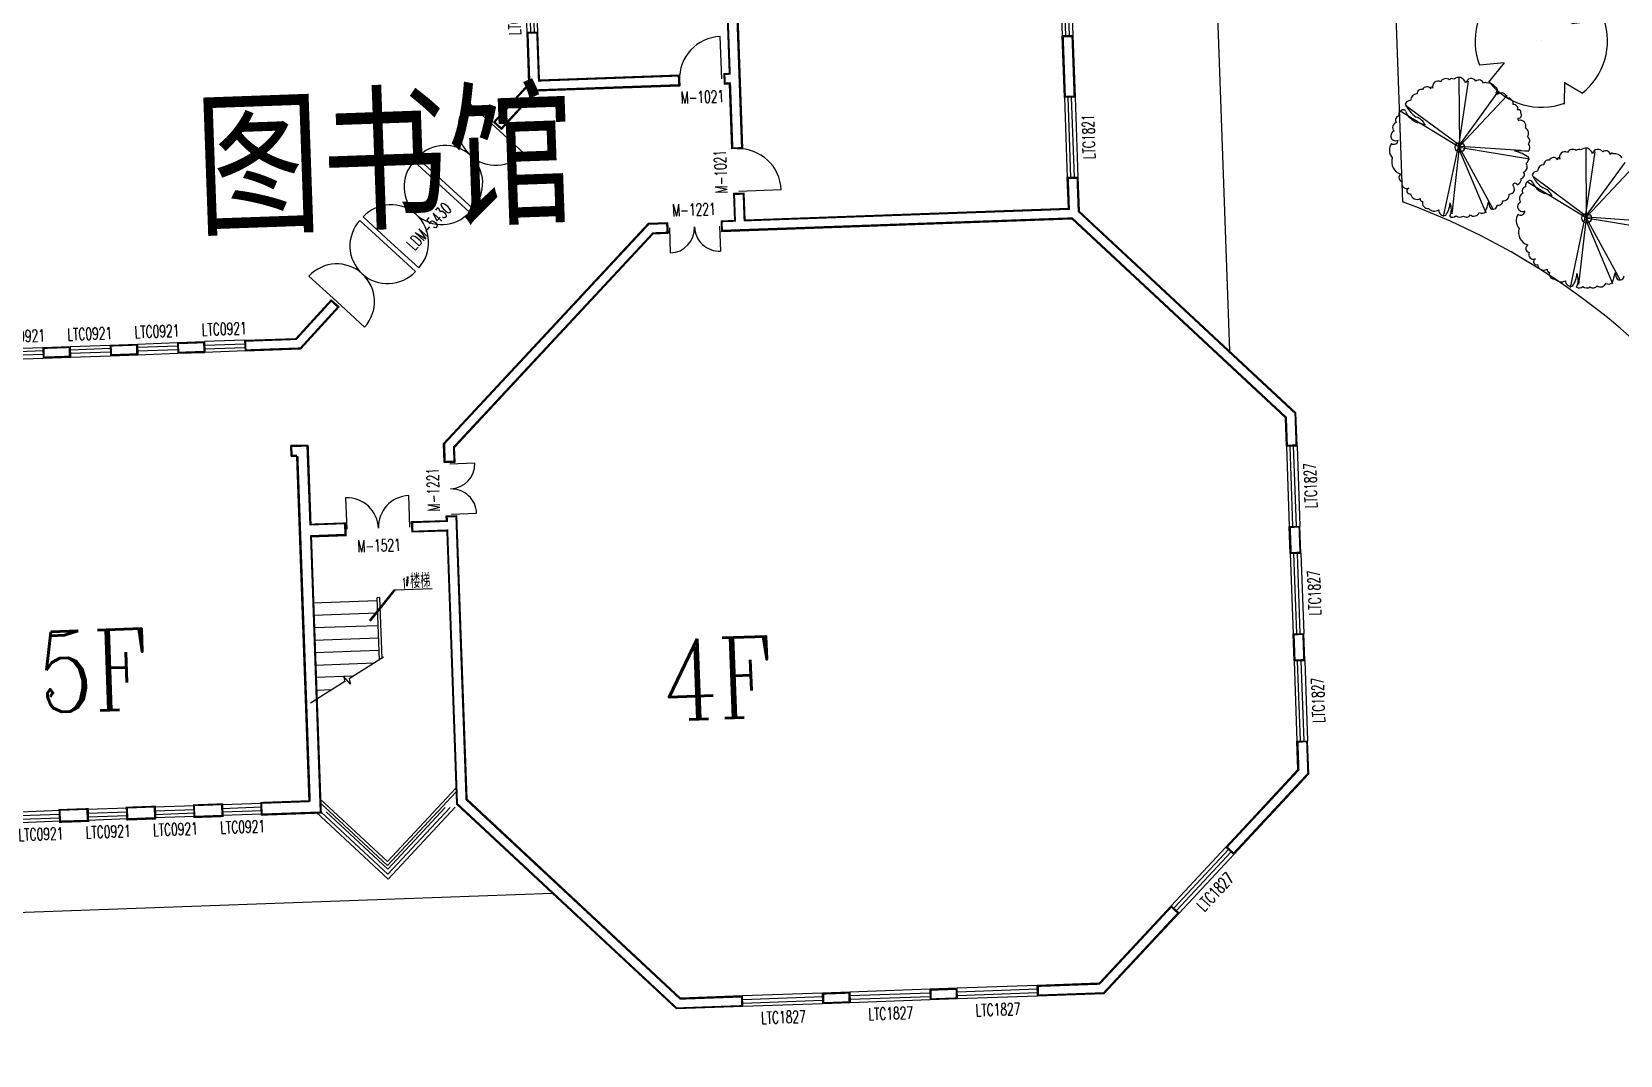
# Model space of a CAD drawing. Header units: millimetres. Extents: x 468001845 to 468595845, y 3387484553 to 3388325553.
# Drawn here: x 468386506 to 468422154, y 3387954367 to 3387977331 of the extents above; entities that cross this region are included whole.
import ezdxf
from ezdxf.enums import TextEntityAlignment as Align

# ---------------------------------------------------------------- set-up
doc = ezdxf.new("R2010")
doc.units = ezdxf.units.MM
doc.linetypes.add('10', pattern=[1, 0.5, 0.5])
for name, color, linetype in [('N-ROAD', 4, 'Continuous'), ('PUB_TEXT', 7, 'Continuous'), ('PUB_WALL', 255, 'Continuous'), ('STAIR', 121, 'Continuous'), ('TEXT', 7, 'Continuous'), ('TREE', 114, 'Continuous'), ('WALL', 7, 'Continuous'), ('WINDOW', 4, 'Continuous'), ('WINDOW_TEXT', 7, 'Continuous'), ('树', 104, 'Continuous'), ('花灌木', 223, 'Continuous')]:
    doc.layers.add(name, color=color, linetype=linetype)
doc.styles.add('_HZTXT', font='txt.shx', dxfattribs={"width": 0.7, "bigfont": 'HZTXT.shx'})
doc.styles.add('_TXT', font='SIMPLEX.shx', dxfattribs={"width": 0.6})
doc.styles.add('HZ1', font='COMPLEX', dxfattribs={"width": 0.7, "bigfont": 'FS64F'})
doc.styles.add('SIMPLEX', font='SIMPLEX.SHX')
doc.styles.add('WG', font='STXIHEI.TTF', dxfattribs={"width": 0.8})

# ---------------------------------------------------------------- blocks, each defined once
blk = doc.blocks.new('A$C7A7F17D7')
at = {"layer": '树'}
for p, q in [((1064, 2275), (959, 2872)), ((1064, 2275), (580, 2669)), ((2684, 2357), (2182, 1846)), ((2182, 1846), (2905, 1914)), ((1483, 1480), (1483, 1480)), ((1483, 1480), (1483, 1480)), ((629, 1019), (80, 984)), ((629, 1019), (268, 599)), ((1974, 535), (1948, 42)), ((1970, 527), (2362, 274))]:
    blk.add_line(p, q, dxfattribs=at)
for start, end in [(36.13, 110.6248), (127.1476, 199.4587), (306.0239, 16.955), (215.8357, 288.3017)]:
    blk.add_arc((1483, 1480), 1487, start, end, dxfattribs=at)
blk = doc.blocks.new('_WBLK')
for p, q in [((-0.5, 0.5), (0.5, 0.5)), ((0.5, 0.167), (-0.5, 0.167)), ((0.5, -0.167), (-0.5, -0.167)), ((-0.5, -0.5), (0.5, -0.5))]:
    blk.add_line(p, q)
at = {"layer": 'WINDOW_TEXT', "style": 'SIMPLEX', "flags": 9}
blk.add_attdef('A', text='', height=1, dxfattribs=at).set_placement((0, 1.5), align=Align.MIDDLE)
blk = doc.blocks.new('_A4ZYR')
for p, q in [((-0.49, 0), (-0.49, 0.1567)), ((-0.1767, 0), (-0.1767, 0.1567)), ((-0.1567, 0), (-0.1567, 0.1567)), ((0.1567, 0), (0.1567, 0.1567)), ((0.1767, 0), (0.1767, 0.1567)), ((0.49, 0), (0.49, 0.1567)), ((-0.49, 0), (-0.49, -0.1567)), ((-0.1767, 0), (-0.1767, -0.1567)), ((-0.1567, 0), (-0.1567, -0.1567)), ((0.1567, 0), (0.1567, -0.1567)), ((0.1767, 0), (0.1767, -0.1567)), ((0.49, 0), (0.49, -0.1567))]:
    blk.add_line(p, q)
for centre, start, end in [((-0.49, 0), 0, 90), ((-0.1767, 0), 90, 180), ((-0.1567, 0), 0, 90), ((0.1567, 0), 90, 180), ((0.1767, 0), 0, 90), ((0.49, 0), 90, 180), ((-0.49, 0), 270, 0), ((-0.1767, 0), 180, 270), ((-0.1567, 0), 270, 0), ((0.1567, 0), 180, 270), ((0.1767, 0), 270, 0), ((0.49, 0), 180, 270)]:
    blk.add_arc(centre, 0.1567, start, end)
blk = doc.blocks.new('_DBLK1')
for p, q in [((-0.47, 0), (-0.47, -0.47)), ((0.47, 0), (0.47, -0.47))]:
    blk.add_line(p, q)
for centre, start, end in [((-0.47, 0), 270, 0), ((0.47, 0), 180, 270)]:
    blk.add_arc(centre, 0.47, start, end)
at = {"layer": 'WINDOW_TEXT', "style": 'SIMPLEX', "flags": 9}
blk.add_attdef('A', text='', height=1, dxfattribs=at).set_placement((0, 1.5), align=Align.MIDDLE)
blk = doc.blocks.new('A$C53345F7C')
blk.add_line((0, 0), (825, 0))
at = {"layer": 'PUB_TEXT'}
for s, height, style, width, p in [('楼梯', 323.8, '_HZTXT', 0.7, (339, 23)), ('1', 240, '_TXT', 0.525, (151, 23))]:
    blk.add_text(s, height=height, dxfattribs=dict(at, style=style, width=width)).set_placement(p)
at = {"layer": 'PUB_TEXT', "style": '_TXT', "width": 0.525}
blk.add_text('#', height=144, dxfattribs=at).set_placement((235, 263), align=Align.TOP_LEFT)
blk = doc.blocks.new('_DBLK')
blk.add_line((-0.45, 0), (-0.45, -0.95))
blk.add_arc((-0.45, 0), 0.95, 270, 0)
at = {"layer": 'WINDOW_TEXT', "style": 'SIMPLEX', "flags": 9}
blk.add_attdef('A', text='', height=1, dxfattribs=at).set_placement((0, 1.5), align=Align.MIDDLE)
blk = doc.blocks.new('A$C71E140F5')
at = {"layer": 'PUB_WALL'}
for points in [[(26187, 21122, 35, 35, 0), (26067, 21122, 35, 35, 0), (26067, 21327, 35, 35, 0), (26187, 21327, 35, 35, 0), (26187, 29122, 35, 35, 0), (21892, 29122, 35, 35, 0), (21892, 27872, 35, 35, 0), (21687, 27872, 35, 35, 0), (21687, 29122, 35, 35, 0), (21457, 29122, 35, 35, 0), (21457, 29327, 35, 35, 0), (26187, 29327, 35, 35, 0), (26187, 29467, 35, 35, 0), (26392, 29467, 35, 35, 0), (26392, 19662, 35, 35, 0), (26187, 19662, 35, 35, 0)], [(25032, 21327, 35, 35, 0), (25032, 21122, 35, 35, 0), (21833, 21122, 35, 35, 0), (21017, 20292, 35, 35, 0), (20871, 20436, 35, 35, 0), (21687, 21267, 35, 35, 0), (21687, 22407, 35, 35, 0), (21892, 22407, 35, 35, 0), (21892, 21327, 35, 35, 0)], [(33892, 20552, 35, 35, 0), (33687, 20552, 35, 35, 0), (33687, 21897, 35, 35, 0), (33892, 21897, 35, 35, 0)], [(33687, 18717, 35, 35, 0), (33687, 18027, 35, 35, 0), (26392, 18027, 35, 35, 0), (26392, 18627, 35, 35, 0), (26187, 18627, 35, 35, 0), (26187, 18027, 35, 35, 0), (25887, 18027, 35, 35, 0), (25887, 17822, 35, 35, 0), (33747, 17822, 35, 35, 0), (38387, 13182, 35, 35, 0), (38387, 12552, 35, 35, 0), (38592, 12552, 35, 35, 0), (38592, 13267, 35, 35, 0), (33892, 17967, 35, 35, 0), (33892, 18717, 35, 35, 0)], [(19692, 13182, 35, 35, 0), (19692, 12862, 35, 35, 0), (19487, 12862, 35, 35, 0), (19487, 13267, 35, 35, 0), (24247, 18027, 35, 35, 0), (24652, 18027, 35, 35, 0), (24652, 17822, 35, 35, 0), (24332, 17822, 35, 35, 0)], [(16333, 15522, 35, 35, 0), (15107, 15522, 35, 35, 0), (15107, 15727, 35, 35, 0), (16247, 15727, 35, 35, 0), (17063, 16558, 35, 35, 0), (17209, 16415, 35, 35, 0)], [(10577, 15727, 35, 35, 0), (11152, 15727, 35, 35, 0), (11152, 15522, 35, 35, 0), (10577, 15522, 35, 35, 0)], [(12087, 15727, 35, 35, 0), (12662, 15727, 35, 35, 0), (12662, 15522, 35, 35, 0), (12087, 15522, 35, 35, 0)], [(14172, 15522, 35, 35, 0), (13597, 15522, 35, 35, 0), (13597, 15727, 35, 35, 0), (14172, 15727, 35, 35, 0)], [(18707, 11527, 35, 35, 0), (18707, 11322, 35, 35, 0), (19487, 11322, 35, 35, 0), (19487, 5182, 35, 35, 0), (24247, 422, 35, 35, 0), (25712, 422, 35, 35, 0), (25712, 627, 35, 35, 0), (24332, 627, 35, 35, 0), (19692, 5267, 35, 35, 0), (19692, 11627, 35, 35, 0), (19487, 11627, 35, 35, 0), (19487, 11527, 35, 35, 0)], [(38387, 10717, 35, 35, 0), (38387, 10142, 35, 35, 0), (38592, 10142, 35, 35, 0), (38592, 10717, 35, 35, 0)], [(38387, 7732, 35, 35, 0), (38387, 8307, 35, 35, 0), (38592, 8307, 35, 35, 0), (38592, 7732, 35, 35, 0)], [(36861, 3451, 35, 35, 0), (36716, 3596, 35, 35, 0), (38387, 5267, 35, 35, 0), (38387, 5897, 35, 35, 0), (38592, 5897, 35, 35, 0), (38592, 5182, 35, 35, 0)], [(10557, 5087, 35, 35, 0), (11202, 5087, 35, 35, 0), (11202, 5362, 35, 35, 0), (10557, 5362, 35, 35, 0)], [(12067, 5087, 35, 35, 0), (12712, 5087, 35, 35, 0), (12712, 5362, 35, 35, 0), (12067, 5362, 35, 35, 0)], [(14222, 5087, 35, 35, 0), (13577, 5087, 35, 35, 0), (13577, 5362, 35, 35, 0), (14222, 5362, 35, 35, 0)], [(35419, 2299, 35, 35, 0), (35564, 2154, 35, 35, 0), (33832, 422, 35, 35, 0), (32367, 422, 35, 35, 0), (32367, 627, 35, 35, 0), (33748, 627, 35, 35, 0)], [(27547, 627, 35, 35, 0), (28122, 627, 35, 35, 0), (28122, 422, 35, 35, 0), (27547, 422, 35, 35, 0)], [(29957, 422, 35, 35, 0), (30532, 422, 35, 35, 0), (30532, 627, 35, 35, 0), (29957, 627, 35, 35, 0)]]:
    blk.add_lwpolyline(points, format="xyseb", close=True, dxfattribs=at)
for points in [[(16427, 13345, 35, 35, 0), (16427, 11562, 35, 35, 0), (17207, 11562, 35, 35, 0), (17207, 11287, 35, 35, 0), (16427, 11287, 35, 35, 0), (16427, 5087, 35, 35, 0), (15087, 5087, 35, 35, 0), (15087, 5362, 35, 35, 0), (16170, 5362, 35, 35, 0)], [(16410, 13327, 35, 35, 0), (16040, 13327, 35, 35, 0)], [(16057, 13345, 35, 35, 0), (16057, 13122, 35, 35, 0), (16170, 13122, 35, 35, 0)], [(16187, 5345, 35, 35, 0), (16187, 13105, 35, 35, 0)], [(18256, 10039, 35, 35, 0), (17665, 9359, 35, 35, 0)]]:
    blk.add_lwpolyline(points, format="xyseb", dxfattribs=at)
at = {"layer": 'STAIR'}
for p, q in [((16410, 9805), (17850, 9805)), ((16410, 9805), (16410, 7635)), ((17910, 9865), (17850, 9865)), ((17850, 9865), (17850, 8466)), ((17910, 9865), (17910, 8501)), ((16410, 9525), (17850, 9525)), ((16410, 9245), (17850, 9245)), ((16410, 8965), (17850, 8965)), ((16410, 8685), (17850, 8685)), ((16410, 8405), (17743, 8405)), ((17953, 8526), (17165, 8071)), ((17061, 8011), (16273, 7556)), ((17258, 8125), (16410, 8125)), ((16410, 7845), (16773, 7845)), ((17036, 8135), (17061, 8011)), ((17190, 7947), (17036, 8135)), ((17165, 8071), (17190, 7947)), ((17875, 3939), (16410, 5405)), ((19470, 5534), (17875, 3939)), ((19470, 5449), (17875, 3855)), ((17875, 3855), (16410, 5320))]:
    blk.add_line(p, q, dxfattribs=at)
at = {"layer": 'WALL'}
for p, q in [((26410, 29485), (26410, 19645)), ((26170, 29105), (26170, 21345)), ((21670, 22425), (21910, 22425)), ((21670, 21274), (21670, 22425)), ((21910, 21345), (21910, 22425)), ((33910, 21915), (33670, 21915)), ((33670, 20535), (33670, 21915)), ((33910, 21915), (33910, 20535)), ((20846, 20436), (21670, 21274)), ((21018, 20267), (21840, 21105)), ((21840, 21105), (25050, 21105)), ((21910, 21345), (25050, 21345)), ((25050, 21345), (25050, 21105)), ((26050, 21345), (26170, 21345)), ((26050, 21345), (26050, 21105)), ((26050, 21105), (26170, 21105)), ((26170, 19645), (26170, 21105)), ((20846, 20436), (21018, 20267)), ((33910, 20535), (33670, 20535)), ((26410, 19645), (26170, 19645)), ((26410, 18645), (26170, 18645)), ((26170, 18645), (26170, 18045)), ((26410, 18045), (26410, 18645)), ((33910, 18735), (33670, 18735)), ((33670, 18045), (33670, 18735)), ((33910, 18735), (33910, 17974)), ((19470, 13274), (24240, 18045)), ((24240, 18045), (24670, 18045)), ((24670, 18045), (24670, 17805)), ((25870, 18045), (25870, 17805)), ((25870, 18045), (26170, 18045)), ((26410, 18045), (33670, 18045)), ((33910, 17974), (38610, 13274)), ((19710, 13175), (24339, 17805)), ((24339, 17805), (24670, 17805)), ((25870, 17805), (33740, 17805)), ((33740, 17805), (38370, 13175)), ((16239, 15745), (17063, 16583)), ((16340, 15505), (17234, 16415)), ((17063, 16583), (17234, 16415)), ((10560, 15745), (10560, 15505)), ((10560, 15745), (11170, 15745)), ((11170, 15745), (11170, 15505)), ((12070, 15745), (12070, 15505)), ((12070, 15745), (12680, 15745)), ((12680, 15745), (12680, 15505)), ((13580, 15745), (13580, 15505)), ((13580, 15745), (14190, 15745)), ((14190, 15745), (14190, 15505)), ((15090, 15745), (15090, 15505)), ((15090, 15745), (16239, 15745)), ((10560, 15505), (11170, 15505)), ((12070, 15505), (12680, 15505)), ((13580, 15505), (14190, 15505)), ((15090, 15505), (16340, 15505)), ((16410, 13345), (16040, 13345)), ((16040, 13105), (16040, 13345)), ((16410, 11545), (16410, 13345)), ((19470, 12845), (19470, 13274)), ((38610, 12535), (38610, 13274)), ((16040, 13105), (16170, 13105)), ((16170, 5345), (16170, 13105)), ((19470, 12845), (19710, 12845)), ((19710, 12845), (19710, 13175)), ((38370, 12535), (38370, 13175)), ((38370, 12535), (38610, 12535)), ((17190, 11545), (16410, 11545)), ((17190, 11305), (17190, 11545)), ((18690, 11545), (19470, 11545)), ((18690, 11305), (18690, 11545)), ((19470, 11645), (19710, 11645)), ((19470, 11545), (19470, 11645)), ((19710, 5274), (19710, 11645)), ((16410, 11305), (16410, 5105)), ((17190, 11305), (16410, 11305)), ((19470, 11305), (18690, 11305)), ((19470, 11305), (19470, 5175)), ((38370, 10735), (38610, 10735)), ((38370, 10125), (38370, 10735)), ((38610, 10125), (38610, 10735)), ((18269, 10027), (17678, 9348)), ((38370, 10125), (38610, 10125)), ((38370, 7715), (38370, 8325)), ((38370, 8325), (38610, 8325)), ((38610, 7715), (38610, 8325)), ((38370, 7715), (38610, 7715)), ((38370, 5274), (38370, 5915)), ((38370, 5915), (38610, 5915)), ((38610, 5175), (38610, 5915)), ((10575, 5105), (10575, 5345)), ((11185, 5345), (10575, 5345)), ((11185, 5105), (10575, 5105)), ((11185, 5105), (11185, 5345)), ((12085, 5105), (12085, 5345)), ((12695, 5345), (12085, 5345)), ((12695, 5105), (12085, 5105)), ((12695, 5105), (12695, 5345)), ((14205, 5345), (13595, 5345)), ((13595, 5105), (13595, 5345)), ((14205, 5105), (13595, 5105)), ((14205, 5105), (14205, 5345)), ((16170, 5345), (15105, 5345)), ((15105, 5105), (15105, 5345)), ((16410, 5105), (15105, 5105)), ((24240, 405), (19470, 5175)), ((24339, 645), (19710, 5274)), ((38370, 5274), (36691, 3596)), ((38610, 5175), (36861, 3426)), ((36691, 3596), (36861, 3426)), ((35419, 2323), (33740, 645)), ((35588, 2154), (33840, 405)), ((35419, 2323), (35588, 2154)), ((25730, 405), (24240, 405)), ((25730, 645), (24339, 645)), ((25730, 405), (25730, 645)), ((27530, 405), (27530, 645)), ((28140, 645), (27530, 645)), ((28140, 405), (27530, 405)), ((28140, 645), (28140, 405)), ((30550, 645), (29940, 645)), ((29940, 645), (29940, 405)), ((30550, 405), (29940, 405)), ((30550, 405), (30550, 645)), ((33740, 645), (32350, 645)), ((32350, 405), (32350, 645)), ((33840, 405), (32350, 405))]:
    blk.add_line(p, q, dxfattribs=at)
at = {"layer": 'WINDOW'}
for p, q in [((17875, 3543), (16314, 5105)), ((17875, 3657), (16427, 5105)), ((17875, 3770), (16540, 5105)), ((19436, 5105), (17875, 3543)), ((19323, 5105), (17875, 3657)), ((19210, 5105), (17875, 3770))]:
    blk.add_line(p, q, dxfattribs=at)
at = {"layer": 'WALL'}
blk.add_blockref('A$C53345F7C', (18269, 10027), dxfattribs=at)
at = {"layer": 'WINDOW'}
ref = blk.add_blockref('_WBLK', (33790, 22815), dxfattribs=dict(at, xscale=1800, yscale=239.9999999999709, zscale=1800, rotation=270))
ref.add_attrib('A', 'LTC1821', dxfattribs={"layer": 'WINDOW_TEXT', "height": 270, "rotation": 90, "style": '_TXT', "width": 0.65, "flags": 8}).set_placement((34180, 22815), align=Align.MIDDLE)
ref = blk.add_blockref('_WBLK', (21790, 22875), dxfattribs=dict(at, xscale=900, yscale=240.0000000000072, zscale=900, rotation=90))
ref.add_attrib('A', 'LTC0921', dxfattribs={"layer": 'WINDOW_TEXT', "height": 270, "rotation": 90, "style": '_TXT', "width": 0.65, "flags": 8}).set_placement((21400, 22875), align=Align.MIDDLE)
ref = blk.add_blockref('_DBLK', (25550, 21225), dxfattribs=dict(at, xscale=1000, yscale=1000, zscale=1000, rotation=180))
ref.add_attrib('A', 'M-1021', dxfattribs={"layer": 'WINDOW_TEXT', "height": 270, "style": '_TXT', "width": 0.65, "flags": 8}).set_placement((25550, 20835), align=Align.MIDDLE)
ref = blk.add_blockref('_A4ZYR', (19040, 18425), dxfattribs=dict(at, xscale=5400, yscale=5400, zscale=5400, rotation=45.51616423))
ref.add_attrib('A', 'LDM-5430', dxfattribs={"layer": 'WINDOW_TEXT', "height": 270, "rotation": 45.5162, "style": '_TXT', "width": 0.65, "flags": 8}).set_placement((19318, 18152), align=Align.MIDDLE)
ref = blk.add_blockref('_WBLK', (33790, 19635), dxfattribs=dict(at, xscale=1800, yscale=239.9999999999709, zscale=1800, rotation=270))
ref.add_attrib('A', 'LTC1821', dxfattribs={"layer": 'WINDOW_TEXT', "height": 270, "rotation": 90, "style": '_TXT', "width": 0.65, "flags": 8}).set_placement((34180, 19635), align=Align.MIDDLE)
ref = blk.add_blockref('_DBLK', (26290, 19145), dxfattribs=dict(at, xscale=-1000, yscale=-1000, zscale=1000, rotation=270))
ref.add_attrib('A', 'M-1021', dxfattribs={"layer": 'WINDOW_TEXT', "height": 270, "rotation": 90, "style": '_TXT', "width": 0.65, "flags": 8}).set_placement((25900, 19145), align=Align.MIDDLE)
ref = blk.add_blockref('_DBLK1', (25270, 17925), dxfattribs=dict(at, xscale=1200, yscale=1200, zscale=1200))
ref.add_attrib('A', 'M-1221', dxfattribs={"layer": 'WINDOW_TEXT', "height": 270, "style": '_TXT', "width": 0.65, "flags": 8}).set_placement((25270, 18315), align=Align.MIDDLE)
ref = blk.add_blockref('_WBLK', (10110, 15625), dxfattribs=dict(at, xscale=900, yscale=239.9999999999999, zscale=900))
ref.add_attrib('A', 'LTC0921', dxfattribs={"layer": 'WINDOW_TEXT', "height": 270, "style": '_TXT', "width": 0.65, "flags": 8}).set_placement((10110, 16015), align=Align.MIDDLE)
ref = blk.add_blockref('_WBLK', (11620, 15625), dxfattribs=dict(at, xscale=900, yscale=239.9999999999709, zscale=900))
ref.add_attrib('A', 'LTC0921', dxfattribs={"layer": 'WINDOW_TEXT', "height": 270, "style": '_TXT', "width": 0.65, "flags": 8}).set_placement((11620, 16015), align=Align.MIDDLE)
ref = blk.add_blockref('_WBLK', (13130, 15625), dxfattribs=dict(at, xscale=900, yscale=240.0000000000291, zscale=900))
ref.add_attrib('A', 'LTC0921', dxfattribs={"layer": 'WINDOW_TEXT', "height": 270, "style": '_TXT', "width": 0.65, "flags": 8}).set_placement((13130, 16015), align=Align.MIDDLE)
ref = blk.add_blockref('_WBLK', (14640, 15625), dxfattribs=dict(at, xscale=900, yscale=240.0000000000291, zscale=900, rotation=180))
ref.add_attrib('A', 'LTC0921', dxfattribs={"layer": 'WINDOW_TEXT', "height": 270, "style": '_TXT', "width": 0.65, "flags": 8}).set_placement((14640, 16015), align=Align.MIDDLE)
ref = blk.add_blockref('_DBLK1', (19590, 12245), dxfattribs=dict(at, xscale=1200, yscale=1200, zscale=1200, rotation=90))
ref.add_attrib('A', 'M-1221', dxfattribs={"layer": 'WINDOW_TEXT', "height": 270, "rotation": 90, "style": '_TXT', "width": 0.65, "flags": 8}).set_placement((19200, 12245), align=Align.MIDDLE)
ref = blk.add_blockref('_WBLK', (38490, 11635), dxfattribs=dict(at, xscale=1800, yscale=239.9999999999418, zscale=1800, rotation=270))
ref.add_attrib('A', 'LTC1827', dxfattribs={"layer": 'WINDOW_TEXT', "height": 270, "rotation": 90, "style": '_TXT', "width": 0.65, "flags": 8}).set_placement((38880, 11635), align=Align.MIDDLE)
ref = blk.add_blockref('_DBLK1', (17940, 11425), dxfattribs=dict(at, xscale=1500, yscale=1500, zscale=1500, rotation=180))
ref.add_attrib('A', 'M-1521', dxfattribs={"layer": 'WINDOW_TEXT', "height": 270, "style": '_TXT', "width": 0.65, "flags": 8}).set_placement((17940, 11035), align=Align.MIDDLE)
ref = blk.add_blockref('_WBLK', (38490, 9225), dxfattribs=dict(at, xscale=1800, yscale=240.0000000000072, zscale=1800, rotation=270))
ref.add_attrib('A', 'LTC1827', dxfattribs={"layer": 'WINDOW_TEXT', "height": 270, "rotation": 90, "style": '_TXT', "width": 0.65, "flags": 8}).set_placement((38880, 9225), align=Align.MIDDLE)
ref = blk.add_blockref('_WBLK', (38490, 6815), dxfattribs=dict(at, xscale=1800, yscale=240.0000000000145, zscale=1800, rotation=270))
ref.add_attrib('A', 'LTC1827', dxfattribs={"layer": 'WINDOW_TEXT', "height": 270, "rotation": 90, "style": '_TXT', "width": 0.65, "flags": 8}).set_placement((38880, 6815), align=Align.MIDDLE)
ref = blk.add_blockref('_WBLK', (10125, 5225), dxfattribs=dict(at, xscale=900, yscale=240.0000000000291, zscale=900, rotation=180))
ref.add_attrib('A', 'LTC0921', dxfattribs={"layer": 'WINDOW_TEXT', "height": 270, "style": '_TXT', "width": 0.65, "flags": 8}).set_placement((10125, 4835), align=Align.MIDDLE)
ref = blk.add_blockref('_WBLK', (11635, 5225), dxfattribs=dict(at, xscale=900, yscale=240.0000000000145, zscale=900, rotation=180))
ref.add_attrib('A', 'LTC0921', dxfattribs={"layer": 'WINDOW_TEXT', "height": 270, "style": '_TXT', "width": 0.65, "flags": 8}).set_placement((11635, 4835), align=Align.MIDDLE)
ref = blk.add_blockref('_WBLK', (13145, 5225), dxfattribs=dict(at, xscale=900, yscale=239.9999999999999, zscale=900, rotation=180))
ref.add_attrib('A', 'LTC0921', dxfattribs={"layer": 'WINDOW_TEXT', "height": 270, "style": '_TXT', "width": 0.65, "flags": 8}).set_placement((13145, 4835), align=Align.MIDDLE)
ref = blk.add_blockref('_WBLK', (14655, 5225), dxfattribs=dict(at, xscale=900, yscale=240.0000000000291, zscale=900, rotation=180))
ref.add_attrib('A', 'LTC0921', dxfattribs={"layer": 'WINDOW_TEXT', "height": 270, "style": '_TXT', "width": 0.65, "flags": 8}).set_placement((14655, 4835), align=Align.MIDDLE)
ref = blk.add_blockref('_WBLK', (36140, 2875), dxfattribs=dict(at, xscale=1800, yscale=240.0000000000353, zscale=1800, rotation=225))
ref.add_attrib('A', 'LTC1827', dxfattribs={"layer": 'WINDOW_TEXT', "height": 270, "rotation": 45, "style": '_TXT', "width": 0.65, "flags": 8}).set_placement((36416, 2599), align=Align.MIDDLE)
ref = blk.add_blockref('_WBLK', (26630, 525), dxfattribs=dict(at, xscale=1800, yscale=240.0000000001164, zscale=1800, rotation=180))
ref.add_attrib('A', 'LTC1827', dxfattribs={"layer": 'WINDOW_TEXT', "height": 270, "style": '_TXT', "width": 0.65, "flags": 8}).set_placement((26630, 135), align=Align.MIDDLE)
ref = blk.add_blockref('_WBLK', (29040, 525), dxfattribs=dict(at, xscale=1800, yscale=240.0000000000582, zscale=1800, rotation=180))
ref.add_attrib('A', 'LTC1827', dxfattribs={"layer": 'WINDOW_TEXT', "height": 270, "style": '_TXT', "width": 0.65, "flags": 8}).set_placement((29040, 135), align=Align.MIDDLE)
ref = blk.add_blockref('_WBLK', (31450, 525), dxfattribs=dict(at, xscale=1800, yscale=240.0000000000582, zscale=1800, rotation=180))
ref.add_attrib('A', 'LTC1827', dxfattribs={"layer": 'WINDOW_TEXT', "height": 270, "style": '_TXT', "width": 0.65, "flags": 8}).set_placement((31450, 135), align=Align.MIDDLE)

msp = doc.modelspace()

# ---------------------------------------------------------------- linework, layer by layer
at = {"layer": 'N-ROAD'}
for p, q in [((468416476.8, 3387995639.6), (468417265.3, 3387973516)), ((468412621.8, 3387991499.6), (468413382, 3387970170.4)), ((468398193.9, 3387957994.5), (468379148.1, 3387957315.7))]:
    msp.add_line(p, q, dxfattribs=at)
msp.add_arc((468411797.4, 3387958479.3), 16000, 259.44315, 70.01686, dxfattribs=at)
at = {"layer": 'TREE'}
for centre in [(468418556, 3387974738.2), (468421401.7, 3387973150.7)]:
    msp.add_circle(centre, 107, dxfattribs=at)
for centre, radius, start, end in [((468418062.8, 3387976106.3), 119, 59.80039, 201.74446), ((468418243.9, 3387976141.7), 138.7, 55.0829, 150.90338), ((468418380.3, 3387976198.8), 80.4, 56.89402, 135.13108), ((468418539.7, 3387976125.4), 182, 80.22768, 129.38995), ((468418493.2, 3387976112.2), 207.6, 19.50531, 68.11301), ((468418810.1, 3387976157.6), 123.6, 31.50808, 168.84158), ((468418984.4, 3387976147.2), 101.9, 11.55309, 132.6156), ((468419123, 3387976153.8), 41.1, 42.21829, 160.44419), ((468419175.4, 3387975971.1), 211.4, 33.41811, 95.97501), ((468417602, 3387975784.3), 151.7, 92.32191, 177.31098), ((468417690, 3387975943.6), 94.4, 73.61953, 184.68474), ((468417814.2, 3387975988.4), 107.8, 33.7825, 154.88228), ((468417926, 3387976062.4), 26.3, 359.44393, 212.43381), ((468419329.6, 3387976020), 71.2, 299.40379, 71.71115), ((468419378.9, 3387975936.7), 25.8, 327.94622, 123.93153), ((468419487.7, 3387975830.5), 126.9, 8.31668, 133.22817), ((468419626.4, 3387975716.2), 128.5, 351.95081, 97.68207), ((468417319.8, 3387975453), 139.3, 111.3625, 185.02277), ((468417277.4, 3387975517.9), 65.4, 26.1337, 97.32339), ((468417458.3, 3387975651.1), 140.5, 93.16568, 155.33388), ((468417935.3, 3387975970.8), 658.7, 203.35097, 237.06459), ((468417763, 3387975725.3), 462.7, 202.69883, 250.10644), ((468419761.4, 3387975604.2), 94.4, 343.61953, 94.68474), ((468419874.7, 3387975532), 50.9, 332.8561, 116.56857), ((468419866.9, 3387975461.5), 71.2, 269.4038, 41.71115), ((468417173.7, 3387975176.2), 128.5, 111.95082, 217.68207), ((468417203.3, 3387975349.1), 94.4, 103.61953, 214.68476), ((468417459.8, 3387975080.8), 357, 25.6652, 70.81073), ((468417362.2, 3387974196.2), 1120.8, 68.02381, 77.46206), ((468419889.2, 3387975370.7), 30.3, 139.62418, 252.25357), ((468419909, 3387975218.3), 126.9, 338.31668, 103.22816), ((468419959.5, 3387975050.2), 138.7, 325.0829, 60.90338), ((468417233.9, 3387974678.3), 260.7, 145.45739, 221.49982), ((468417115.2, 3387974996.2), 110.2, 113.08615, 298.13781), ((468417076.9, 3387974895.6), 90.3, 230.26678, 2.13129), ((468420023.1, 3387974883.8), 100.4, 318.31768, 59.98661), ((468420073.3, 3387974970.8), 0.00000000705, 53.63267, 235.93357), ((468420073.3, 3387974970.8), 0, 211.32646, 75.93887), ((468419962.3, 3387974731.5), 160.4, 327.68235, 32.25621), ((468417323.2, 3387974417.9), 297.7, 162.86633, 252.15751), ((468419913, 3387972333), 2324.1, 85.56525, 93.17049), ((468419616.5, 3387973858.3), 812.8, 53.23206, 78.06994), ((468419937, 3387974502.8), 166.1, 311.24385, 2.27945), ((468420535.6, 3387974356.1), 94.4, 73.61953, 184.68474), ((468420659.9, 3387974400.9), 107.8, 33.7825, 154.88228), ((468420771.7, 3387974474.9), 26.3, 359.44393, 212.43381), ((468420908.5, 3387974518.8), 119, 59.80039, 201.74446), ((468421089.6, 3387974554.2), 138.7, 55.0829, 150.90338), ((468421226, 3387974611.3), 80.4, 56.89402, 135.13108), ((468421385.4, 3387974537.9), 182, 80.22768, 129.38995), ((468421338.9, 3387974524.7), 207.6, 19.50531, 68.11301), ((468421655.8, 3387974570.1), 123.6, 31.50808, 168.84158), ((468421830.1, 3387974559.6), 101.9, 11.55309, 132.6156), ((468421968.7, 3387974566.3), 41.1, 42.21829, 160.44419), ((468422021.1, 3387974383.6), 211.4, 33.41811, 95.97501), ((468417278, 3387974057.4), 89.8, 120.83049, 261.01888), ((468419908.7, 3387974127.2), 94.4, 283.61953, 34.68476), ((468419938.2, 3387974300.2), 128.5, 291.95082, 37.68207), ((468419986.3, 3387974181), 0.0000000167, 37.27906, 216.37951), ((468420304, 3387974063.6), 140.5, 93.16568, 155.33388), ((468420781, 3387974383.3), 658.7, 203.35097, 237.06459), ((468420447.7, 3387974196.8), 151.7, 92.32191, 177.31098), ((468417363.3, 3387973923.4), 109.2, 155.49852, 295.13895), ((468417431.8, 3387973759.3), 68.9, 108.76632, 285.74959), ((468417590.8, 3387973710.3), 141.3, 187.05471, 302.93377), ((468419653.6, 3387973825.2), 140.5, 273.16568, 335.33388), ((468419791.8, 3387973879), 53, 15.87849, 164.29916), ((468419625.9, 3387973786.7), 156.8, 352.60016, 42.86726), ((468419740.8, 3387973893.4), 0, 75.93887, 189.79561), ((468419792.1, 3387974023.3), 139.3, 291.3625, 5.02277), ((468420019.4, 3387973588.7), 128.5, 111.95082, 217.68207), ((468419930.9, 3387974035.5), 0, 75.93887, 114.10663), ((468420049, 3387973761.6), 94.4, 103.61953, 214.68476), ((468420165.5, 3387973865.5), 139.3, 111.3625, 185.02277), ((468420123.1, 3387973930.4), 65.4, 26.1337, 97.32339), ((468420608.7, 3387974137.8), 462.7, 202.69883, 250.10644), ((468420305.5, 3387973493.3), 357, 25.6652, 70.81073), ((468420207.9, 3387972608.7), 1120.8, 68.02381, 77.46206), ((468417718.8, 3387973574.9), 53.9, 161.79269, 269.77787), ((468417840.8, 3387973488.9), 126.3, 165.28364, 275.68903), ((468417985.8, 3387973492.5), 185.1, 224.29225, 300.78766), ((468418199.2, 3387973326), 118.9, 176.38914, 288.70159), ((468417840.4, 3387973509.6), 495.4, 323.264, 357.94597), ((468418008.6, 3387973350.3), 356.1, 333.4504, 23.4249), ((468415388.6, 3387974518.3), 3941, 341.74865, 345.16336), ((468419485.6, 3387973525.9), 287.8, 183.34344, 214.4119), ((468419297.8, 3387973447.3), 97.6, 239.39748, 356.98778), ((468419422, 3387973532.7), 94.4, 253.61953, 4.68474), ((468419534, 3387973667.7), 128.5, 261.95082, 7.68207), ((468419516, 3387973540.4), 0.0000000284, 5.44132, 185.07883), ((468419960.9, 3387973408.7), 110.2, 113.08615, 298.13781), ((468418391.5, 3387973280.1), 109.8, 234.16723, 314.15941), ((468418554.9, 3387973310.2), 139.3, 231.36248, 305.02277), ((468418701.6, 3387973271.1), 100.4, 228.31768, 329.98659), ((468418867.8, 3387973322.1), 128.5, 231.95084, 337.68205), ((468419050.1, 3387973398.7), 140.5, 243.16567, 305.33387), ((468420079.6, 3387973090.8), 260.7, 145.45739, 221.49982), ((468419922.6, 3387973308.1), 90.3, 230.26678, 2.13129), ((468420168.9, 3387972830.3), 297.7, 162.86633, 252.15751), ((468420123.6, 3387972469.9), 89.8, 120.83049, 261.01888), ((468420209, 3387972335.9), 109.2, 155.49852, 295.13895), ((468420277.5, 3387972171.8), 68.9, 108.76632, 285.74959), ((468420436.5, 3387972122.8), 141.3, 187.05471, 302.93377), ((468420564.5, 3387971987.4), 53.9, 161.79269, 269.77787), ((468420686.5, 3387971901.4), 126.3, 165.28364, 275.68903), ((468418234.3, 3387972930.8), 3941, 341.74865, 345.16336), ((468422331.3, 3387971938.4), 287.8, 183.34344, 214.4119), ((468420831.5, 3387971905), 185.1, 224.29225, 300.78766), ((468421044.9, 3387971738.5), 118.9, 176.38914, 288.70159), ((468420686.1, 3387971922.1), 495.4, 323.264, 357.94597), ((468420854.3, 3387971762.8), 356.1, 333.4504, 23.4249), ((468421237.2, 3387971692.6), 109.8, 234.16723, 314.15941), ((468421400.6, 3387971722.7), 139.3, 231.36248, 305.02277), ((468421547.3, 3387971683.6), 100.4, 228.31768, 329.98659), ((468421713.5, 3387971734.6), 128.5, 231.95084, 337.68205), ((468421895.8, 3387971811.2), 140.5, 243.16567, 305.33387), ((468422143.5, 3387971859.8), 97.6, 239.39748, 356.98778)]:
    msp.add_arc(centre, radius, start, end, dxfattribs=at)
at = {"layer": '花灌木'}
for p, q in [((468418529.3, 3387974762.9), (468418746.3, 3387976224.1)), ((468418553.8, 3387974746.4), (468418541.8, 3387976290)), ((468418529.3, 3387974762.9), (468419416, 3387975981.6)), ((468418563.7, 3387974782.4), (468419615.8, 3387975897.5)), ((468418542.4, 3387974739.9), (468417215.2, 3387975551)), ((468418552.3, 3387974775.9), (468417344.9, 3387975670.2)), ((468418558.7, 3387974764.6), (468419918.2, 3387974671.2)), ((468418517.9, 3387974756.4), (468418182.6, 3387973182.4)), ((468418542.4, 3387974739.9), (468418374.4, 3387973245.8)), ((468418525.8, 3387974715.4), (468419136.1, 3387973268.6)), ((468418542.4, 3387974739.9), (468419296.7, 3387973359.9)), ((468418542.4, 3387974739.9), (468420117.7, 3387974480.6)), ((468421375, 3387973175.4), (468421592, 3387974636.6)), ((468421399.5, 3387973158.9), (468421387.5, 3387974702.5)), ((468421398, 3387973188.4), (468420190.6, 3387974082.7)), ((468421375, 3387973175.4), (468422261.7, 3387974394.1)), ((468421409.4, 3387973194.9), (468422461.5, 3387974310)), ((468421388, 3387973152.4), (468420060.9, 3387973963.4)), ((468421363.5, 3387973168.9), (468421028.3, 3387971594.9)), ((468421388, 3387973152.4), (468421220.1, 3387971658.2)), ((468421371.5, 3387973127.9), (468421981.8, 3387971681)), ((468421388, 3387973152.4), (468422142.4, 3387971772.4)), ((468421388, 3387973152.4), (468422963.4, 3387972893.1)), ((468421404.4, 3387973177), (468422763.9, 3387973083.7))]:
    msp.add_line(p, q, dxfattribs=at)

# ---------------------------------------------------------------- block references
at = {"rotation": 2.041173457488333}
msp.add_blockref('A$C71E140F5', (468376764.5, 3387954137.2), dxfattribs=at)
at = {"layer": '树', "rotation": 2.041173454315652}
msp.add_blockref('A$C7A7F17D7', (468418953.7, 3387975592.2), dxfattribs=at)

# ---------------------------------------------------------------- texts
at = {"layer": 'TEXT', "linetype": '10', "width": 0.8}
for s, height, style, p in [('图书馆', 2600, 'WG', (468390218.2, 3387973025.3, -54766.8)), ('5F', 1800, 'HZ1', (468386687.6, 3387962056.5, -54766.8)), ('4F', 1800, 'HZ1', (468400703.7, 3387961882.7, -54766.8))]:
    msp.add_text(s, height=height, rotation=2.04117, dxfattribs=dict(at, style=style)).set_placement(p)

doc.saveas('drawing.dxf')
